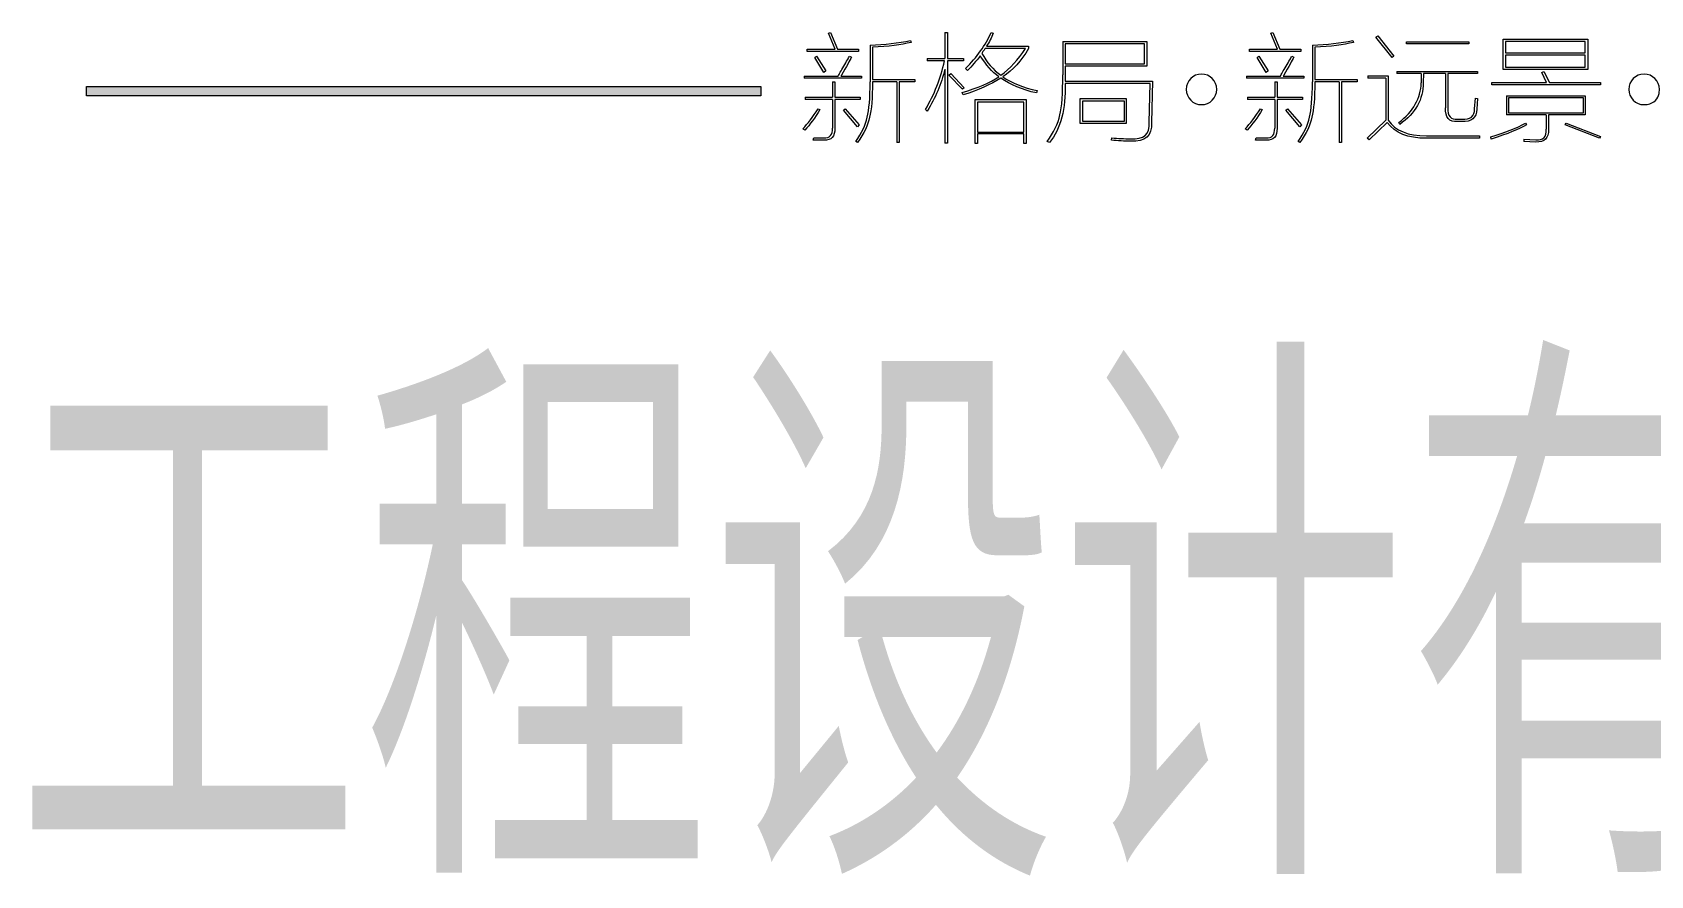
# Model space of a CAD drawing. Header units: inches. Extents: x -3733042 to -3450527, y 579159 to 997713.
# Drawn here: x -3719382.3 to -3718906.8, y 632464.5 to 632712.2 of the extents above; entities that cross this region are included whole.
import ezdxf

# ---------------------------------------------------------------- set-up
doc = ezdxf.new("R2010")
doc.units = ezdxf.units.IN
doc.header["$LTSCALE"] = 1000
doc.header["$MEASUREMENT"] = 0
doc.layers.get('0').update_dxf_attribs({"lineweight": 18})
doc.layers.add('图层 1', color=7, linetype='Continuous', lineweight=18)
doc.styles.add('-黑体', font='', dxfattribs={"width": 0.7})
doc.styles.get('-黑体').set_extended_font_data('微软雅黑')

msp = doc.modelspace()

# ---------------------------------------------------------------- hatches: boundary and pattern name
msp.add_hatch(color=256).paths.add_polyline_path([(-3719366.34, 632696.3), (-3719168.24, 632696.3), (-3719168.24, 632693.62), (-3719366.34, 632693.62)], flags=0)

# ---------------------------------------------------------------- linework, layer by layer
at = {"lineweight": 9}
for p, q in [((-3719148.34, 632711.97), (-3719147.78, 632712.25)), ((-3719146.38, 632707.34), (-3719148.34, 632711.97)), ((-3719147.78, 632712.25), (-3719145.68, 632707.34)), ((-3719114.13, 632712.25), (-3719114.13, 632704.54)), ((-3719113.43, 632712.25), (-3719113.43, 632704.54)), ((-3719018.39, 632711.97), (-3719017.83, 632712.25)), ((-3719016.43, 632707.34), (-3719018.39, 632711.97)), ((-3719017.83, 632712.25), (-3719015.73, 632707.34)), ((-3718987.55, 632710.85), (-3718986.99, 632711.27)), ((-3718982.78, 632704.82), (-3718987.55, 632710.85)), ((-3718986.99, 632711.27), (-3718982.22, 632705.24)), ((-3718950.12, 632710.29), (-3718925.3, 632710.29)), ((-3718950.12, 632701.32), (-3718950.12, 632710.29)), ((-3718925.3, 632710.29), (-3718925.3, 632701.32)), ((-3719154.65, 632706.64), (-3719154.65, 632707.34)), ((-3719154.65, 632707.34), (-3719146.38, 632707.34)), ((-3719139.51, 632706.64), (-3719154.65, 632706.64)), ((-3719152.41, 632704.82), (-3719151.84, 632705.24)), ((-3719151.84, 632705.24), (-3719149.18, 632700.9)), ((-3719145.68, 632707.34), (-3719139.51, 632707.34)), ((-3719139.51, 632707.34), (-3719139.51, 632706.64)), ((-3719136.14, 632708.47), (-3719136.14, 632697.67)), ((-3719135.44, 632707.91), (-3719135.44, 632698.37)), ((-3719089.6, 632708.18), (-3719089.6, 632707.48)), ((-3719079.51, 632709.59), (-3719079.51, 632699.78)), ((-3719055.54, 632708.89), (-3719078.8, 632708.89)), ((-3719078.8, 632708.89), (-3719078.8, 632703)), ((-3719055.54, 632703), (-3719055.54, 632708.89)), ((-3719054.83, 632709.59), (-3719054.83, 632702.3)), ((-3719024.7, 632706.64), (-3719024.7, 632707.34)), ((-3719024.7, 632707.34), (-3719016.43, 632707.34)), ((-3719009.56, 632706.64), (-3719024.7, 632706.64)), ((-3719022.46, 632704.82), (-3719021.89, 632705.24)), ((-3719021.89, 632705.24), (-3719019.23, 632700.9)), ((-3719015.73, 632707.34), (-3719009.56, 632707.34)), ((-3719009.56, 632707.34), (-3719009.56, 632706.64)), ((-3719006.19, 632708.47), (-3719006.19, 632697.67)), ((-3719005.5, 632707.91), (-3719005.5, 632698.37)), ((-3718982.22, 632705.24), (-3718982.78, 632704.82)), ((-3718978.58, 632709.45), (-3718960.21, 632709.45)), ((-3718978.58, 632708.89), (-3718978.58, 632709.45)), ((-3718960.21, 632708.89), (-3718978.58, 632708.89)), ((-3718960.21, 632709.45), (-3718960.21, 632708.89)), ((-3718926, 632709.59), (-3718949.42, 632709.59)), ((-3718949.42, 632709.59), (-3718949.42, 632706.22)), ((-3718949.42, 632706.22), (-3718926, 632706.22)), ((-3718926, 632705.52), (-3718949.42, 632705.52)), ((-3718949.42, 632705.52), (-3718949.42, 632702.02)), ((-3718926, 632706.22), (-3718926, 632709.59)), ((-3718926, 632702.02), (-3718926, 632705.52)), ((-3719149.74, 632700.47), (-3719152.41, 632704.82)), ((-3719149.18, 632700.9), (-3719149.74, 632700.47)), ((-3719119.32, 632704.54), (-3719119.32, 632703.84)), ((-3719114.13, 632701.46), (-3719114.13, 632679.73)), ((-3719113.43, 632703.84), (-3719113.43, 632679.73)), ((-3719108.67, 632704.54), (-3719108.67, 632703.84)), ((-3719078.8, 632703), (-3719055.54, 632703)), ((-3719078.8, 632702.3), (-3719078.8, 632699.78)), ((-3719019.79, 632700.47), (-3719022.46, 632704.82)), ((-3719019.23, 632700.9), (-3719019.79, 632700.47)), ((-3718981.38, 632700.75), (-3718981.38, 632700.19)), ((-3718957.69, 632700.75), (-3718957.69, 632700.19)), ((-3718925.3, 632701.32), (-3718950.12, 632701.32)), ((-3718949.42, 632702.02), (-3718926, 632702.02)), ((-3718938.76, 632700.47), (-3718938.2, 632700.75)), ((-3718937.36, 632697.53), (-3718938.76, 632700.47)), ((-3718938.2, 632700.75), (-3718936.52, 632697.53)), ((-3719155.49, 632699.35), (-3719155.49, 632698.79)), ((-3719147.22, 632697.67), (-3719147.22, 632693.19)), ((-3719146.52, 632697.67), (-3719146.52, 632693.19)), ((-3719138.67, 632699.35), (-3719138.67, 632698.79)), ((-3719128.29, 632697.67), (-3719128.29, 632679.86)), ((-3719127.59, 632697.67), (-3719127.59, 632679.86)), ((-3719122.97, 632698.37), (-3719122.97, 632697.67)), ((-3719113.01, 632699.63), (-3719112.45, 632700.19)), ((-3719108.95, 632695.56), (-3719113.01, 632699.63)), ((-3719112.45, 632700.19), (-3719108.53, 632695.99)), ((-3719108.53, 632695.99), (-3719108.95, 632695.56)), ((-3719078.8, 632699.78), (-3719078.8, 632697.95)), ((-3719025.54, 632699.35), (-3719025.54, 632698.79)), ((-3719017.27, 632697.67), (-3719017.27, 632693.19)), ((-3719016.57, 632697.67), (-3719016.57, 632693.19)), ((-3719008.72, 632699.35), (-3719008.72, 632698.79)), ((-3718998.34, 632697.67), (-3718998.34, 632679.86)), ((-3718997.65, 632697.67), (-3718997.65, 632679.86)), ((-3718993.02, 632698.37), (-3718993.02, 632697.67)), ((-3718989.93, 632699.49), (-3718989.93, 632698.79)), ((-3718984.61, 632698.79), (-3718984.61, 632686.45)), ((-3718983.9, 632699.49), (-3718983.9, 632686.45)), ((-3718974.23, 632700.19), (-3718974.23, 632697.39)), ((-3718967.08, 632700.19), (-3718967.08, 632690.1)), ((-3718966.38, 632700.19), (-3718966.38, 632690.1)), ((-3718953.48, 632696.83), (-3718953.48, 632697.53)), ((-3718953.48, 632697.53), (-3718937.36, 632697.53)), ((-3718921.52, 632696.83), (-3718953.48, 632696.83)), ((-3718936.52, 632697.53), (-3718921.52, 632697.53)), ((-3718921.52, 632697.53), (-3718921.52, 632696.83)), ((-3719155.21, 632693.19), (-3719155.21, 632692.48)), ((-3719147.22, 632692.48), (-3719147.22, 632684.08)), ((-3719146.52, 632692.48), (-3719146.52, 632684.08)), ((-3719139.09, 632693.19), (-3719139.09, 632692.48)), ((-3719105.3, 632692.48), (-3719090.3, 632692.48)), ((-3719105.3, 632679.59), (-3719105.3, 632692.48)), ((-3719104.6, 632691.78), (-3719104.6, 632682.95)), ((-3719091, 632691.78), (-3719104.6, 632691.78)), ((-3719091, 632682.95), (-3719091, 632691.78)), ((-3719090.3, 632692.48), (-3719090.3, 632679.59)), ((-3719074.46, 632692.77), (-3719060.86, 632692.77)), ((-3719074.46, 632685.47), (-3719074.46, 632692.77)), ((-3719061.42, 632692.06), (-3719073.76, 632692.06)), ((-3719073.76, 632692.06), (-3719073.76, 632686.18)), ((-3719061.42, 632686.18), (-3719061.42, 632692.06)), ((-3719060.86, 632692.77), (-3719060.86, 632685.47)), ((-3719025.26, 632693.19), (-3719025.26, 632692.48)), ((-3719017.27, 632692.48), (-3719017.27, 632684.08)), ((-3719016.57, 632692.48), (-3719016.57, 632684.08)), ((-3719009.14, 632693.19), (-3719009.14, 632692.48)), ((-3718949.14, 632693.61), (-3718949.14, 632688)), ((-3718926.56, 632693.05), (-3718948.57, 632693.05)), ((-3718948.57, 632693.05), (-3718948.57, 632688.56)), ((-3718926.56, 632688.56), (-3718926.56, 632693.05)), ((-3718926, 632693.61), (-3718926, 632688)), ((-3719143.99, 632689.4), (-3719143.43, 632689.82)), ((-3719139.79, 632684.49), (-3719143.99, 632689.4)), ((-3719143.43, 632689.82), (-3719139.37, 632685.05)), ((-3719073.76, 632686.18), (-3719061.42, 632686.18)), ((-3719014.04, 632689.4), (-3719013.48, 632689.82)), ((-3719009.84, 632684.49), (-3719014.04, 632689.4)), ((-3719013.48, 632689.82), (-3719009.42, 632685.05)), ((-3718948.57, 632688.56), (-3718926.56, 632688.56)), ((-3718937.5, 632688), (-3718937.5, 632683.79)), ((-3718936.8, 632688), (-3718936.8, 632683.79)), ((-3719139.37, 632685.05), (-3719139.79, 632684.49)), ((-3719104.6, 632682.95), (-3719091, 632682.95)), ((-3719091, 632682.39), (-3719104.6, 632682.39)), ((-3719104.6, 632682.39), (-3719104.6, 632679.59)), ((-3719091, 632679.59), (-3719091, 632682.39)), ((-3719060.86, 632685.47), (-3719074.46, 632685.47)), ((-3719009.42, 632685.05), (-3719009.84, 632684.49)), ((-3718957.13, 632681.83), (-3718957.13, 632681.13)), ((-3718931.89, 632685.05), (-3718931.61, 632685.62)), ((-3718921.8, 632681.13), (-3718931.89, 632685.05)), ((-3718931.61, 632685.62), (-3718921.52, 632681.69)), ((-3718921.52, 632681.69), (-3718921.8, 632681.13)), ((-3719104.6, 632679.59), (-3719105.3, 632679.59)), ((-3719090.3, 632679.59), (-3719091, 632679.59)), ((-3718944.09, 632680.85), (-3718944.09, 632680.15))]:
    msp.add_line(p, q, dxfattribs=at)
at = {"lineweight": 0}
for p, q in [((-3719366.34, 632696.3), (-3719168.24, 632696.3)), ((-3719168.24, 632696.3), (-3719168.24, 632693.62)), ((-3719168.24, 632693.62), (-3719366.34, 632693.62))]:
    msp.add_line(p, q, dxfattribs=at)
at = {"lineweight": 9}
for points in [[(-3719136.14, 632708.47), (-3719131.84, 632708.65), (-3719127.87, 632709.12), (-3719124.23, 632709.87)], [(-3719124.23, 632709.87), (-3719124.23, 632709.87), (-3719124.09, 632709.31), (-3719124.09, 632709.31)], [(-3719114.13, 632712.25), (-3719114.13, 632712.25), (-3719113.43, 632712.25), (-3719113.43, 632712.25)], [(-3719108.1, 632701.59), (-3719104.74, 632704.96), (-3719102.22, 632708.51), (-3719100.54, 632712.25)], [(-3719099.97, 632711.97), (-3719100.44, 632710.66), (-3719101.1, 632709.4), (-3719101.94, 632708.18)], [(-3719100.54, 632712.25), (-3719100.54, 632712.25), (-3719099.97, 632711.97), (-3719099.97, 632711.97)], [(-3719006.19, 632708.47), (-3719001.9, 632708.65), (-3718997.93, 632709.12), (-3718994.28, 632709.87)], [(-3718994.28, 632709.87), (-3718994.28, 632709.87), (-3718994.14, 632709.31), (-3718994.14, 632709.31)], [(-3719143.86, 632702.3), (-3719143.02, 632703.79), (-3719142.45, 632704.77), (-3719142.17, 632705.24)], [(-3719142.17, 632705.24), (-3719142.17, 632705.24), (-3719141.61, 632704.96), (-3719141.61, 632704.96)], [(-3719124.09, 632709.31), (-3719126.99, 632708.56), (-3719130.77, 632708.09), (-3719135.44, 632707.91)], [(-3719103.76, 632705.38), (-3719104.98, 632703.79), (-3719106.24, 632702.34), (-3719107.54, 632701.03)], [(-3719098.29, 632699.21), (-3719100.25, 632700.61), (-3719102.08, 632702.67), (-3719103.76, 632705.38)], [(-3719102.78, 632706.78), (-3719103.06, 632706.5), (-3719103.25, 632706.27), (-3719103.34, 632706.08)], [(-3719103.34, 632706.08), (-3719101.85, 632703.46), (-3719099.97, 632701.32), (-3719097.73, 632699.63)], [(-3719102.36, 632707.48), (-3719102.45, 632707.39), (-3719102.59, 632707.16), (-3719102.78, 632706.78)], [(-3719090.44, 632707.48), (-3719090.44, 632707.48), (-3719102.36, 632707.48), (-3719102.36, 632707.48)], [(-3719101.94, 632708.18), (-3719101.94, 632708.18), (-3719089.6, 632708.18), (-3719089.6, 632708.18)], [(-3719097.73, 632699.63), (-3719095.02, 632701.59), (-3719092.59, 632704.21), (-3719090.44, 632707.48)], [(-3719089.6, 632707.48), (-3719091.66, 632703.93), (-3719094.18, 632701.18), (-3719097.17, 632699.21)], [(-3719079.51, 632709.59), (-3719079.51, 632709.59), (-3719054.83, 632709.59), (-3719054.83, 632709.59)], [(-3719013.91, 632702.3), (-3719013.07, 632703.79), (-3719012.5, 632704.77), (-3719012.22, 632705.24)], [(-3719012.22, 632705.24), (-3719012.22, 632705.24), (-3719011.66, 632704.96), (-3719011.66, 632704.96)], [(-3718994.14, 632709.31), (-3718997.04, 632708.56), (-3719000.82, 632708.09), (-3719005.5, 632707.91)], [(-3719145.53, 632699.35), (-3719145.25, 632699.91), (-3719144.69, 632700.9), (-3719143.86, 632702.3)], [(-3719141.61, 632704.96), (-3719142.08, 632704.02), (-3719143.06, 632702.25), (-3719144.56, 632699.63)], [(-3719119.88, 632689.54), (-3719117.27, 632694.02), (-3719115.39, 632698.79), (-3719114.27, 632703.84)], [(-3719119.32, 632704.54), (-3719119.32, 632704.54), (-3719114.13, 632704.54), (-3719114.13, 632704.54)], [(-3719114.27, 632703.84), (-3719114.27, 632703.84), (-3719119.32, 632703.84), (-3719119.32, 632703.84)], [(-3719114.13, 632701.46), (-3719115.26, 632697.06), (-3719116.98, 632692.95), (-3719119.32, 632689.12)], [(-3719113.43, 632704.54), (-3719113.43, 632704.54), (-3719108.67, 632704.54), (-3719108.67, 632704.54)], [(-3719108.67, 632703.84), (-3719108.67, 632703.84), (-3719113.43, 632703.84), (-3719113.43, 632703.84)], [(-3719107.54, 632701.03), (-3719107.54, 632701.03), (-3719108.1, 632701.59), (-3719108.1, 632701.59)], [(-3719054.83, 632702.3), (-3719054.83, 632702.3), (-3719078.8, 632702.3), (-3719078.8, 632702.3)], [(-3719015.59, 632699.35), (-3719015.31, 632699.91), (-3719014.75, 632700.9), (-3719013.91, 632702.3)], [(-3719011.66, 632704.96), (-3719012.13, 632704.02), (-3719013.11, 632702.25), (-3719014.61, 632699.63)], [(-3718981.38, 632700.75), (-3718981.38, 632700.75), (-3718957.69, 632700.75), (-3718957.69, 632700.75)], [(-3719138.67, 632698.79), (-3719138.67, 632698.79), (-3719155.49, 632698.79), (-3719155.49, 632698.79)], [(-3719155.49, 632699.35), (-3719155.49, 632699.35), (-3719145.53, 632699.35), (-3719145.53, 632699.35)], [(-3719147.22, 632697.67), (-3719147.22, 632697.67), (-3719146.52, 632697.67), (-3719146.52, 632697.67)], [(-3719144.69, 632699.35), (-3719144.69, 632699.35), (-3719138.67, 632699.35), (-3719138.67, 632699.35)], [(-3719144.56, 632699.63), (-3719144.65, 632699.54), (-3719144.69, 632699.44), (-3719144.69, 632699.35)], [(-3719136.99, 632687.3), (-3719136.43, 632689.45), (-3719136.14, 632692.9), (-3719136.14, 632697.67)], [(-3719135.44, 632697.67), (-3719135.44, 632693), (-3719135.72, 632689.54), (-3719136.28, 632687.3)], [(-3719135.44, 632698.37), (-3719135.44, 632698.37), (-3719122.97, 632698.37), (-3719122.97, 632698.37)], [(-3719128.29, 632697.67), (-3719128.29, 632697.67), (-3719135.44, 632697.67), (-3719135.44, 632697.67)], [(-3719122.97, 632697.67), (-3719122.97, 632697.67), (-3719127.59, 632697.67), (-3719127.59, 632697.67)], [(-3719109.09, 632694.59), (-3719104.51, 632695.89), (-3719100.91, 632697.43), (-3719098.29, 632699.21)], [(-3719097.73, 632698.79), (-3719100.63, 632696.92), (-3719104.32, 632695.29), (-3719108.81, 632693.89)], [(-3719087.22, 632694.44), (-3719091.43, 632695.38), (-3719094.93, 632696.83), (-3719097.73, 632698.79)], [(-3719097.17, 632699.21), (-3719094.46, 632697.34), (-3719091.1, 632695.99), (-3719087.08, 632695.15)], [(-3719078.8, 632697.25), (-3719078.62, 632689.77), (-3719080.16, 632683.98), (-3719083.43, 632679.86)], [(-3719080.35, 632688), (-3719079.79, 632690.33), (-3719079.51, 632694.26), (-3719079.51, 632699.78)], [(-3719078.8, 632697.95), (-3719078.8, 632697.95), (-3719053.15, 632697.95), (-3719053.15, 632697.95)], [(-3719053.85, 632697.25), (-3719053.85, 632697.25), (-3719078.8, 632697.25), (-3719078.8, 632697.25)], [(-3719054.13, 632685.75), (-3719054.13, 632685.75), (-3719053.85, 632697.25), (-3719053.85, 632697.25)], [(-3719053.15, 632697.95), (-3719053.15, 632697.95), (-3719053.43, 632685.75), (-3719053.43, 632685.75)], [(-3719008.72, 632698.79), (-3719008.72, 632698.79), (-3719025.54, 632698.79), (-3719025.54, 632698.79)], [(-3719025.54, 632699.35), (-3719025.54, 632699.35), (-3719015.59, 632699.35), (-3719015.59, 632699.35)], [(-3719017.27, 632697.67), (-3719017.27, 632697.67), (-3719016.57, 632697.67), (-3719016.57, 632697.67)], [(-3719014.75, 632699.35), (-3719014.75, 632699.35), (-3719008.72, 632699.35), (-3719008.72, 632699.35)], [(-3719014.61, 632699.63), (-3719014.7, 632699.54), (-3719014.75, 632699.44), (-3719014.75, 632699.35)], [(-3719007.04, 632687.3), (-3719006.48, 632689.45), (-3719006.19, 632692.9), (-3719006.19, 632697.67)], [(-3719005.5, 632697.67), (-3719005.5, 632693), (-3719005.78, 632689.54), (-3719006.34, 632687.3)], [(-3719005.5, 632698.37), (-3719005.5, 632698.37), (-3718993.02, 632698.37), (-3718993.02, 632698.37)], [(-3718998.34, 632697.67), (-3718998.34, 632697.67), (-3719005.5, 632697.67), (-3719005.5, 632697.67)], [(-3718993.02, 632697.67), (-3718993.02, 632697.67), (-3718997.65, 632697.67), (-3718997.65, 632697.67)], [(-3718989.93, 632699.49), (-3718989.93, 632699.49), (-3718983.9, 632699.49), (-3718983.9, 632699.49)], [(-3718984.61, 632698.79), (-3718984.61, 632698.79), (-3718989.93, 632698.79), (-3718989.93, 632698.79)], [(-3718974.23, 632700.19), (-3718974.23, 632700.19), (-3718981.38, 632700.19), (-3718981.38, 632700.19)], [(-3718980.82, 632685.75), (-3718976.52, 632689.03), (-3718974.33, 632692.9), (-3718974.23, 632697.39)], [(-3718973.67, 632697.39), (-3718973.58, 632692.62), (-3718975.87, 632688.56), (-3718980.54, 632685.19)], [(-3718973.53, 632700.19), (-3718973.53, 632700.19), (-3718973.67, 632697.39), (-3718973.67, 632697.39)], [(-3718967.08, 632700.19), (-3718967.08, 632700.19), (-3718973.53, 632700.19), (-3718973.53, 632700.19)], [(-3718957.69, 632700.19), (-3718957.69, 632700.19), (-3718966.38, 632700.19), (-3718966.38, 632700.19)], [(-3719155.21, 632693.19), (-3719155.21, 632693.19), (-3719147.22, 632693.19), (-3719147.22, 632693.19)], [(-3719147.22, 632692.48), (-3719147.22, 632692.48), (-3719155.21, 632692.48), (-3719155.21, 632692.48)], [(-3719146.52, 632693.19), (-3719146.52, 632693.19), (-3719139.09, 632693.19), (-3719139.09, 632693.19)], [(-3719139.09, 632692.48), (-3719139.09, 632692.48), (-3719146.52, 632692.48), (-3719146.52, 632692.48)], [(-3719108.81, 632693.89), (-3719108.81, 632693.89), (-3719109.09, 632694.59), (-3719109.09, 632694.59)], [(-3719087.08, 632695.15), (-3719087.08, 632695.15), (-3719087.22, 632694.44), (-3719087.22, 632694.44)], [(-3719025.26, 632693.19), (-3719025.26, 632693.19), (-3719017.27, 632693.19), (-3719017.27, 632693.19)], [(-3719017.27, 632692.48), (-3719017.27, 632692.48), (-3719025.26, 632692.48), (-3719025.26, 632692.48)], [(-3719016.57, 632693.19), (-3719016.57, 632693.19), (-3719009.14, 632693.19), (-3719009.14, 632693.19)], [(-3719009.14, 632692.48), (-3719009.14, 632692.48), (-3719016.57, 632692.48), (-3719016.57, 632692.48)], [(-3718958.53, 632689.82), (-3718958.53, 632689.82), (-3718958.25, 632692.9), (-3718958.25, 632692.9)], [(-3718958.25, 632692.9), (-3718958.25, 632692.9), (-3718957.69, 632692.77), (-3718957.69, 632692.77)], [(-3718957.69, 632692.77), (-3718957.69, 632692.77), (-3718957.83, 632689.68), (-3718957.83, 632689.68)], [(-3718949.14, 632693.61), (-3718949.14, 632693.61), (-3718926, 632693.61), (-3718926, 632693.61)], [(-3719155.91, 632683.93), (-3719154.42, 632685.43), (-3719152.92, 632687.39), (-3719151.43, 632689.82)], [(-3719150.87, 632689.54), (-3719152.27, 632687.2), (-3719153.76, 632685.19), (-3719155.35, 632683.51)], [(-3719151.43, 632689.82), (-3719151.43, 632689.82), (-3719150.87, 632689.54), (-3719150.87, 632689.54)], [(-3719140.35, 632680.15), (-3719138.58, 632682.67), (-3719137.46, 632685.05), (-3719136.99, 632687.3)], [(-3719136.28, 632687.3), (-3719136.75, 632685.05), (-3719137.92, 632682.58), (-3719139.79, 632679.86)], [(-3719119.32, 632689.12), (-3719119.32, 632689.12), (-3719119.88, 632689.54), (-3719119.88, 632689.54)], [(-3719084.13, 632680.15), (-3719082.17, 632682.86), (-3719080.91, 632685.47), (-3719080.35, 632688)], [(-3719025.96, 632683.93), (-3719024.47, 632685.43), (-3719022.97, 632687.39), (-3719021.48, 632689.82)], [(-3719020.92, 632689.54), (-3719022.32, 632687.2), (-3719023.81, 632685.19), (-3719025.4, 632683.51)], [(-3719021.48, 632689.82), (-3719021.48, 632689.82), (-3719020.92, 632689.54), (-3719020.92, 632689.54)], [(-3719010.4, 632680.15), (-3719008.63, 632682.67), (-3719007.51, 632685.05), (-3719007.04, 632687.3)], [(-3719006.34, 632687.3), (-3719006.8, 632685.05), (-3719007.97, 632682.58), (-3719009.84, 632679.86)], [(-3718990.07, 632681.13), (-3718990.07, 632681.13), (-3718984.61, 632686.45), (-3718984.61, 632686.45)], [(-3718983.9, 632686.45), (-3718981.85, 632683.37), (-3718978.11, 632681.83), (-3718972.69, 632681.83)], [(-3718963.58, 632686.03), (-3718966.01, 632685.85), (-3718967.18, 632687.2), (-3718967.08, 632690.1)], [(-3718966.38, 632690.1), (-3718966.48, 632687.67), (-3718965.54, 632686.55), (-3718963.58, 632686.74)], [(-3718963.58, 632686.74), (-3718963.58, 632686.74), (-3718962.32, 632686.74), (-3718962.32, 632686.74)], [(-3718962.32, 632686.03), (-3718962.32, 632686.03), (-3718963.58, 632686.03), (-3718963.58, 632686.03)], [(-3718962.32, 632686.74), (-3718959.79, 632686.55), (-3718958.53, 632687.58), (-3718958.53, 632689.82)], [(-3718957.83, 632689.68), (-3718957.92, 632687.16), (-3718959.42, 632685.94), (-3718962.32, 632686.03)], [(-3718937.5, 632688), (-3718937.5, 632688), (-3718949.14, 632688), (-3718949.14, 632688)], [(-3718926, 632688), (-3718926, 632688), (-3718936.8, 632688), (-3718936.8, 632688)], [(-3719155.35, 632683.51), (-3719155.35, 632683.51), (-3719155.91, 632683.93), (-3719155.91, 632683.93)], [(-3719146.52, 632684.08), (-3719146.43, 632681.64), (-3719147.5, 632680.48), (-3719149.74, 632680.57)], [(-3719149.74, 632681.27), (-3719147.97, 632681.18), (-3719147.13, 632682.11), (-3719147.22, 632684.08)], [(-3719053.43, 632685.75), (-3719053.24, 632681.83), (-3719055.3, 632680.01), (-3719059.6, 632680.29)], [(-3719059.6, 632680.99), (-3719055.77, 632680.71), (-3719053.95, 632682.3), (-3719054.13, 632685.75)], [(-3719025.4, 632683.51), (-3719025.4, 632683.51), (-3719025.96, 632683.93), (-3719025.96, 632683.93)], [(-3719016.57, 632684.08), (-3719016.48, 632681.64), (-3719017.55, 632680.48), (-3719019.79, 632680.57)], [(-3719019.79, 632681.27), (-3719018.02, 632681.18), (-3719017.18, 632682.11), (-3719017.27, 632684.08)], [(-3718984.18, 632685.75), (-3718984.18, 632685.75), (-3718989.51, 632680.71), (-3718989.51, 632680.71)], [(-3718972.69, 632681.13), (-3718978.11, 632681.13), (-3718981.94, 632682.67), (-3718984.18, 632685.75)], [(-3718980.54, 632685.19), (-3718980.54, 632685.19), (-3718980.82, 632685.75), (-3718980.82, 632685.75)], [(-3718972.69, 632681.83), (-3718972.69, 632681.83), (-3718957.13, 632681.83), (-3718957.13, 632681.83)], [(-3718953.76, 632681.55), (-3718949.56, 632682.77), (-3718946.15, 632684.12), (-3718943.53, 632685.62)], [(-3718953.62, 632680.85), (-3718953.62, 632680.85), (-3718953.76, 632681.55), (-3718953.76, 632681.55)], [(-3718943.25, 632685.05), (-3718945.4, 632683.84), (-3718948.85, 632682.44), (-3718953.62, 632680.85)], [(-3718943.53, 632685.62), (-3718943.53, 632685.62), (-3718943.25, 632685.05), (-3718943.25, 632685.05)], [(-3718936.8, 632683.79), (-3718936.71, 632681.18), (-3718937.97, 632679.92), (-3718940.59, 632680.01)], [(-3718940.59, 632680.71), (-3718938.34, 632680.52), (-3718937.31, 632681.55), (-3718937.5, 632683.79)], [(-3719152.83, 632680.57), (-3719152.83, 632680.57), (-3719152.69, 632681.27), (-3719152.69, 632681.27)], [(-3719149.74, 632680.57), (-3719150.77, 632680.57), (-3719151.8, 632680.57), (-3719152.83, 632680.57)], [(-3719152.69, 632681.27), (-3719151.66, 632681.27), (-3719150.68, 632681.27), (-3719149.74, 632681.27)], [(-3719139.79, 632679.86), (-3719139.79, 632679.86), (-3719140.35, 632680.15), (-3719140.35, 632680.15)], [(-3719127.59, 632679.86), (-3719127.59, 632679.86), (-3719128.29, 632679.86), (-3719128.29, 632679.86)], [(-3719113.43, 632679.73), (-3719113.43, 632679.73), (-3719114.13, 632679.73), (-3719114.13, 632679.73)], [(-3719083.43, 632679.86), (-3719083.43, 632679.86), (-3719084.13, 632680.15), (-3719084.13, 632680.15)], [(-3719065.21, 632680.57), (-3719065.21, 632680.57), (-3719065.07, 632681.27), (-3719065.07, 632681.27)], [(-3719059.6, 632680.29), (-3719061.47, 632680.29), (-3719063.34, 632680.38), (-3719065.21, 632680.57)], [(-3719065.07, 632681.27), (-3719063.29, 632681.08), (-3719061.47, 632680.99), (-3719059.6, 632680.99)], [(-3719022.88, 632680.57), (-3719022.88, 632680.57), (-3719022.74, 632681.27), (-3719022.74, 632681.27)], [(-3719019.79, 632680.57), (-3719020.82, 632680.57), (-3719021.85, 632680.57), (-3719022.88, 632680.57)], [(-3719022.74, 632681.27), (-3719021.71, 632681.27), (-3719020.73, 632681.27), (-3719019.79, 632681.27)], [(-3719009.84, 632679.86), (-3719009.84, 632679.86), (-3719010.4, 632680.15), (-3719010.4, 632680.15)], [(-3718997.65, 632679.86), (-3718997.65, 632679.86), (-3718998.34, 632679.86), (-3718998.34, 632679.86)], [(-3718989.51, 632680.71), (-3718989.51, 632680.71), (-3718990.07, 632681.13), (-3718990.07, 632681.13)], [(-3718957.13, 632681.13), (-3718957.13, 632681.13), (-3718972.69, 632681.13), (-3718972.69, 632681.13)], [(-3718944.09, 632680.85), (-3718944.09, 632680.85), (-3718940.59, 632680.71), (-3718940.59, 632680.71)], [(-3718940.59, 632680.01), (-3718940.59, 632680.01), (-3718944.09, 632680.15), (-3718944.09, 632680.15)]]:
    msp.add_open_spline(points, degree=3, dxfattribs=at)
for points, knots in [([(-3719034.29, 632695.5), (-3719034.29, 632693.02), (-3719036.3, 632691.01), (-3719038.78, 632691.01), (-3719041.26, 632691.01), (-3719043.26, 632693.02), (-3719043.26, 632695.5), (-3719043.26, 632697.98), (-3719041.26, 632699.98), (-3719038.78, 632699.98), (-3719036.3, 632699.98), (-3719034.29, 632697.98), (-3719034.29, 632695.5)], [0, 0, 0, 0, 6.868362, 6.868362, 6.868362, 13.736724, 13.736724, 13.736724, 20.605086, 20.605086, 20.605086, 27.473448, 27.473448, 27.473448, 27.473448]), ([(-3718904.25, 632695.5), (-3718904.25, 632695.5), (-3718904.25, 632695.5), (-3718904.25, 632695.5), (-3718904.25, 632695.5), (-3718904.25, 632695.5), (-3718904.25, 632693.02), (-3718906.26, 632691.01), (-3718908.74, 632691.01), (-3718911.22, 632691.01), (-3718913.23, 632693.02), (-3718913.23, 632695.5), (-3718913.23, 632697.98), (-3718911.22, 632699.98), (-3718908.74, 632699.98), (-3718906.26, 632699.98), (-3718904.25, 632697.98), (-3718904.25, 632695.5)], [0, 0, 0, 0, 0.216619, 0.433238, 0.866475, 1.73295, 3.4659, 6.931801, 6.931801, 6.931801, 13.863602, 13.863602, 13.863602, 20.795402, 20.795402, 20.795402, 27.727203, 27.727203, 27.727203, 27.727203])]:
    msp.add_open_spline(points, degree=3, knots=knots, dxfattribs=at)
at = {"layer": '图层 1', "lineweight": 0}
msp.add_line((-3719366.34, 632693.62), (-3719366.34, 632696.3), dxfattribs=at)

# ---------------------------------------------------------------- texts
at = {"style": '-黑体', "width": 0.6}
msp.add_text('工程设计有限公司', height=125, dxfattribs=at).set_placement((-3719387.58, 632478.65))

doc.saveas('drawing.dxf')
